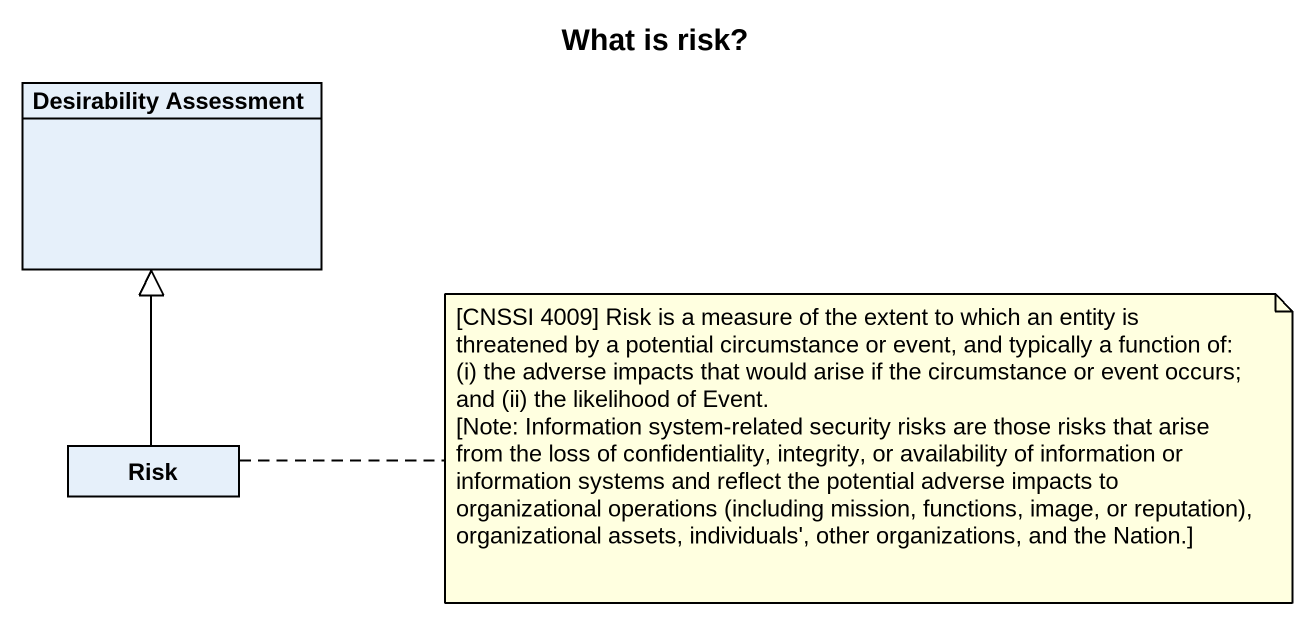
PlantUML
@startuml
title What is risk?
hide circle
hide empty members
class "Desirability Assessment" as Desirability_Assessment
class Risk
Risk -up-|> Desirability_Assessment
note right of Risk
  [CNSSI 4009] Risk is a measure of the extent to which an entity is threatened by a potential circumstance or event, and typically a function of: (i) the adverse impacts that would arise if the circumstance or event occurs; and (ii) the likelihood of Event.
  [Note: Information system-related security risks are those risks that arise from the loss of confidentiality, integrity, or availability of information or information systems and reflect the potential adverse impacts to organizational operations (including mission, functions, image, or reputation), organizational assets, individuals', other organizations, and the Nation.]
end note
@enduml
